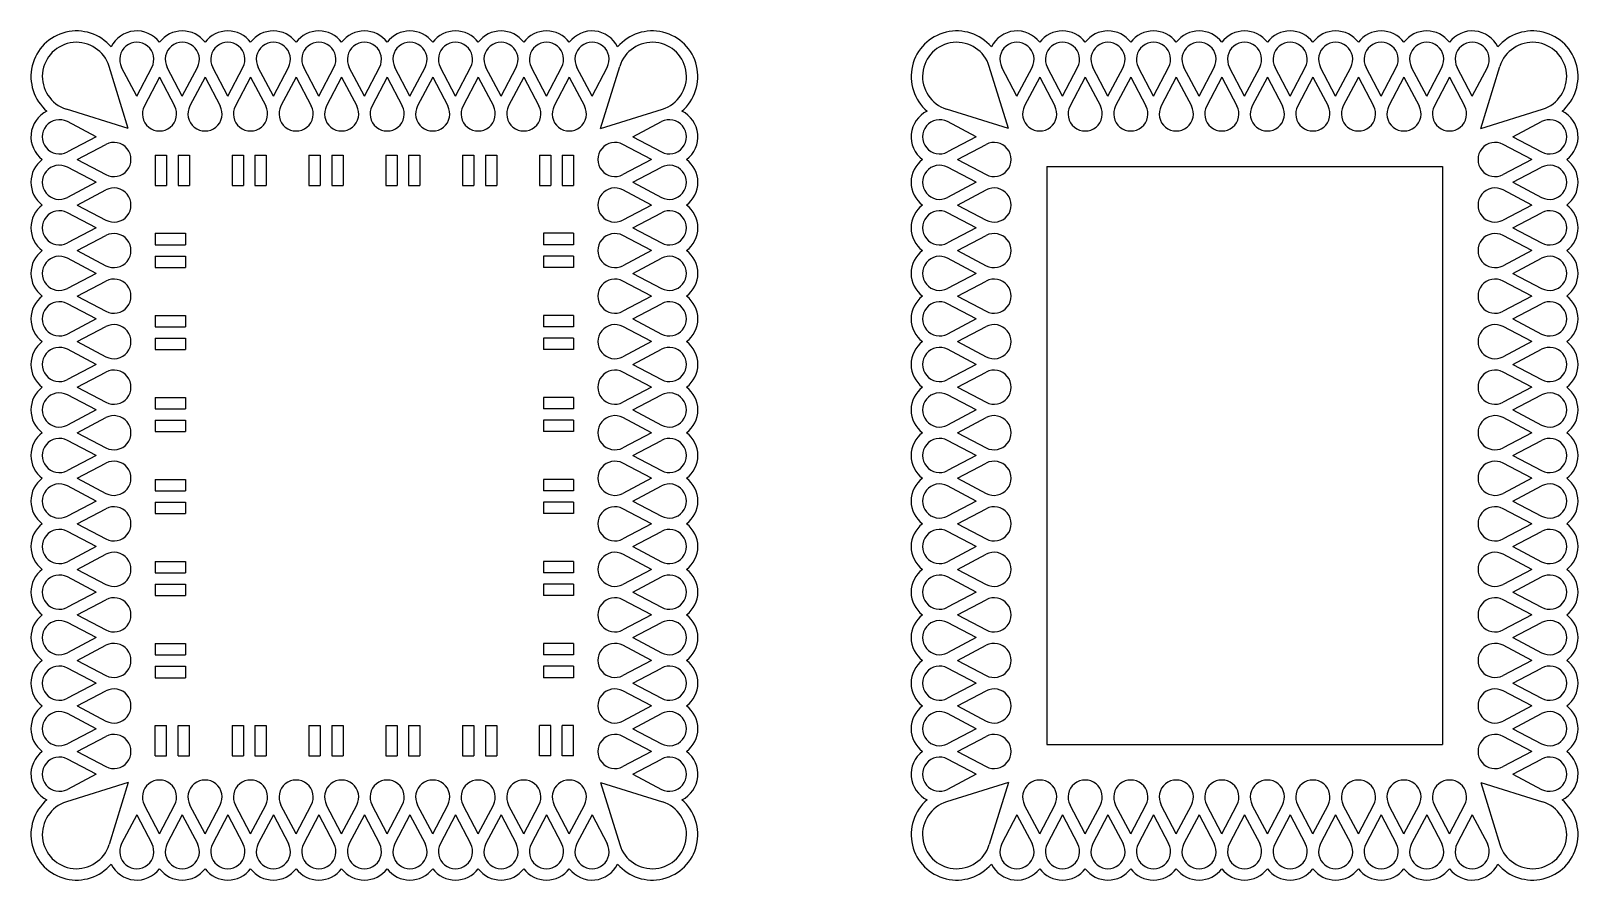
# Model space of a CAD drawing. Extents: x -1143 to -532, y -82 to 235.
# Drawn here: x -1143.1 to -871.3, y 83.5 to 232.7 of the extents above; entities that cross this region are included whole.
import ezdxf

# ---------------------------------------------------------------- set-up
doc = ezdxf.new("R2010")
doc.units = 0
doc.layers.get('0').update_dxf_attribs({"linetype": 'CONTINUOUS'})

msp = doc.modelspace()

# ---------------------------------------------------------------- linework, layer by layer
for p, q in [((-1126.036884, 215.563399), (-1129.418385, 226.454208)), ((-1124.55769, 221.232139), (-1127.212631, 226.278163)), ((-1124.55769, 221.232139), (-1121.902749, 226.278163)), ((-1116.55769, 221.232139), (-1119.212631, 226.278163)), ((-1116.55769, 221.232139), (-1113.902749, 226.278163)), ((-1108.55769, 221.232139), (-1111.212631, 226.278163)), ((-1108.55769, 221.232139), (-1105.902749, 226.278163)), ((-1100.55769, 221.232139), (-1103.212631, 226.278163)), ((-1100.55769, 221.232139), (-1097.902749, 226.278163)), ((-1092.55769, 221.232139), (-1095.212631, 226.278163)), ((-1092.55769, 221.232139), (-1089.902749, 226.278163)), ((-1084.55769, 221.232139), (-1087.212631, 226.278163)), ((-1084.55769, 221.232139), (-1081.902749, 226.278163)), ((-1076.55769, 221.232139), (-1079.212631, 226.278163)), ((-1076.55769, 221.232139), (-1073.902749, 226.278163)), ((-1068.55769, 221.232139), (-1071.212631, 226.278163)), ((-1068.55769, 221.232139), (-1065.902749, 226.278163)), ((-1060.55769, 221.232139), (-1063.212631, 226.278163)), ((-1060.55769, 221.232139), (-1057.902749, 226.278163)), ((-1052.55769, 221.232139), (-1055.212631, 226.278163)), ((-1052.55769, 221.232139), (-1049.902749, 226.278163)), ((-1044.55769, 221.232139), (-1047.212631, 226.278163)), ((-1044.55769, 221.232139), (-1041.902749, 226.278163)), ((-1043.078496, 215.563399), (-1039.696995, 226.454208)), ((-971.384867, 215.563399), (-974.766368, 226.454208)), ((-969.905673, 221.232139), (-972.560615, 226.278163)), ((-969.905673, 221.232139), (-967.250732, 226.278163)), ((-961.905673, 221.232139), (-964.560615, 226.278163)), ((-961.905673, 221.232139), (-959.250732, 226.278163)), ((-953.905673, 221.232139), (-956.560615, 226.278163)), ((-953.905673, 221.232139), (-951.250732, 226.278163)), ((-945.905673, 221.232139), (-948.560615, 226.278163)), ((-945.905673, 221.232139), (-943.250732, 226.278163)), ((-937.905673, 221.232139), (-940.560615, 226.278163)), ((-937.905673, 221.232139), (-935.250732, 226.278163)), ((-929.905673, 221.232139), (-932.560615, 226.278163)), ((-929.905673, 221.232139), (-927.250732, 226.278163)), ((-921.905673, 221.232139), (-924.560615, 226.278163)), ((-921.905673, 221.232139), (-919.250732, 226.278163)), ((-913.905673, 221.232139), (-916.560615, 226.278163)), ((-913.905673, 221.232139), (-911.250732, 226.278163)), ((-905.905673, 221.232139), (-908.560615, 226.278163)), ((-905.905673, 221.232139), (-903.250732, 226.278163)), ((-897.905673, 221.232139), (-900.560615, 226.278163)), ((-897.905673, 221.232139), (-895.250732, 226.278163)), ((-889.905673, 221.232139), (-892.560615, 226.278163)), ((-889.905673, 221.232139), (-887.250732, 226.278163)), ((-888.42648, 215.563399), (-885.044979, 226.454208)), ((-1120.55769, 224.539331), (-1123.212631, 219.493307)), ((-1120.55769, 224.539331), (-1117.902749, 219.493307)), ((-1112.55769, 224.539331), (-1115.212631, 219.493307)), ((-1112.55769, 224.539331), (-1109.902749, 219.493307)), ((-1104.55769, 224.539331), (-1107.212631, 219.493307)), ((-1104.55769, 224.539331), (-1101.902749, 219.493307)), ((-1096.55769, 224.539331), (-1099.212631, 219.493307)), ((-1096.55769, 224.539331), (-1093.902749, 219.493307)), ((-1088.55769, 224.539331), (-1091.212631, 219.493307)), ((-1088.55769, 224.539331), (-1085.902749, 219.493307)), ((-1080.55769, 224.539331), (-1083.212631, 219.493307)), ((-1080.55769, 224.539331), (-1077.902749, 219.493307)), ((-1072.55769, 224.539331), (-1075.212631, 219.493307)), ((-1072.55769, 224.539331), (-1069.902749, 219.493307)), ((-1064.55769, 224.539331), (-1067.212631, 219.493307)), ((-1064.55769, 224.539331), (-1061.902749, 219.493307)), ((-1056.55769, 224.539331), (-1059.212631, 219.493307)), ((-1056.55769, 224.539331), (-1053.902749, 219.493307)), ((-1048.55769, 224.539331), (-1051.212631, 219.493307)), ((-1048.55769, 224.539331), (-1045.902749, 219.493307)), ((-965.905673, 224.539331), (-968.560615, 219.493307)), ((-965.905673, 224.539331), (-963.250732, 219.493307)), ((-957.905673, 224.539331), (-960.560615, 219.493307)), ((-957.905673, 224.539331), (-955.250732, 219.493307)), ((-949.905673, 224.539331), (-952.560615, 219.493307)), ((-949.905673, 224.539331), (-947.250732, 219.493307)), ((-941.905673, 224.539331), (-944.560615, 219.493307)), ((-941.905673, 224.539331), (-939.250732, 219.493307)), ((-933.905673, 224.539331), (-936.560615, 219.493307)), ((-933.905673, 224.539331), (-931.250732, 219.493307)), ((-925.905673, 224.539331), (-928.560615, 219.493307)), ((-925.905673, 224.539331), (-923.250732, 219.493307)), ((-917.905673, 224.539331), (-920.560615, 219.493307)), ((-917.905673, 224.539331), (-915.250732, 219.493307)), ((-909.905673, 224.539331), (-912.560615, 219.493307)), ((-909.905673, 224.539331), (-907.250732, 219.493307)), ((-901.905673, 224.539331), (-904.560615, 219.493307)), ((-901.905673, 224.539331), (-899.250732, 219.493307)), ((-893.905673, 224.539331), (-896.560615, 219.493307)), ((-893.905673, 224.539331), (-891.250732, 219.493307)), ((-1126.036884, 215.563399), (-1136.927693, 218.9449)), ((-1043.078496, 215.563399), (-1032.187687, 218.9449)), ((-971.384867, 215.563399), (-982.275676, 218.9449)), ((-888.42648, 215.563399), (-877.535671, 218.9449)), ((-1131.705624, 214.084206), (-1136.751647, 216.739147)), ((-1037.409756, 214.084206), (-1032.363733, 216.739147)), ((-977.053607, 214.084206), (-982.099631, 216.739147)), ((-882.75774, 214.084206), (-877.711716, 216.739147)), ((-1131.705624, 214.084206), (-1136.751647, 211.429264)), ((-1135.012815, 210.084206), (-1129.966791, 212.739147)), ((-1034.102565, 210.084206), (-1039.148588, 212.739147)), ((-1037.409756, 214.084206), (-1032.363733, 211.429264)), ((-977.053607, 214.084206), (-982.099631, 211.429264)), ((-980.360799, 210.084206), (-975.314775, 212.739147)), ((-879.450548, 210.084206), (-884.496572, 212.739147)), ((-882.75774, 214.084206), (-877.711716, 211.429264)), ((-1135.012815, 210.084206), (-1129.966791, 207.429264)), ((-1121.30769, 210.834256), (-1121.30769, 205.534256)), ((-1121.30769, 210.834256), (-1119.30769, 210.834256)), ((-1119.30769, 210.834256), (-1119.30769, 205.534256)), ((-1117.30769, 210.834256), (-1115.30769, 210.834256)), ((-1117.30769, 210.834256), (-1117.30769, 205.534256)), ((-1115.30769, 210.834256), (-1115.30769, 205.534256)), ((-1107.80769, 210.834256), (-1107.80769, 205.534256)), ((-1107.80769, 210.834256), (-1105.80769, 210.834256)), ((-1105.80769, 210.834256), (-1105.80769, 205.534256)), ((-1103.80769, 210.834256), (-1103.80769, 205.534256)), ((-1103.80769, 210.834256), (-1101.80769, 210.834256)), ((-1101.80769, 210.834256), (-1101.80769, 205.534256)), ((-1094.30769, 210.834256), (-1094.30769, 205.534256)), ((-1094.30769, 210.834256), (-1092.30769, 210.834256)), ((-1092.30769, 210.834256), (-1092.30769, 205.534256)), ((-1090.30769, 210.834256), (-1088.30769, 210.834256)), ((-1090.30769, 210.834256), (-1090.30769, 205.534256)), ((-1088.30769, 210.834256), (-1088.30769, 205.534256)), ((-1080.80769, 210.834256), (-1080.80769, 205.534256)), ((-1080.80769, 210.834256), (-1078.80769, 210.834256)), ((-1078.80769, 210.834256), (-1078.80769, 205.534256)), ((-1076.80769, 210.834256), (-1076.80769, 205.534256)), ((-1076.80769, 210.834256), (-1074.80769, 210.834256)), ((-1074.80769, 210.834256), (-1074.80769, 205.534256)), ((-1067.30769, 210.834256), (-1067.30769, 205.534256)), ((-1067.30769, 210.834256), (-1065.30769, 210.834256)), ((-1065.30769, 210.834256), (-1065.30769, 205.534256)), ((-1063.30769, 210.834256), (-1063.30769, 205.534256)), ((-1063.30769, 210.834256), (-1061.30769, 210.834256)), ((-1061.30769, 210.834256), (-1061.30769, 205.534256)), ((-1053.80769, 210.834256), (-1053.80769, 205.534256)), ((-1053.80769, 210.834256), (-1051.80769, 210.834256)), ((-1051.80769, 210.834256), (-1051.80769, 205.534256)), ((-1049.80769, 210.834256), (-1049.80769, 205.534256)), ((-1049.80769, 210.834256), (-1047.80769, 210.834256)), ((-1047.80769, 210.834256), (-1047.80769, 205.534256)), ((-1034.102565, 210.084206), (-1039.148588, 207.429264)), ((-980.360799, 210.084206), (-975.314775, 207.429264)), ((-879.450548, 210.084206), (-884.496572, 207.429264)), ((-1131.705624, 206.084206), (-1136.751647, 208.739147)), ((-1037.409756, 206.084206), (-1032.363733, 208.739147)), ((-977.053607, 206.084206), (-982.099631, 208.739147)), ((-964.655673, 208.834256), (-895.155673, 208.834256)), ((-964.655673, 208.834256), (-964.655673, 107.334156)), ((-895.155673, 208.834256), (-895.155673, 107.334156)), ((-882.75774, 206.084206), (-877.711716, 208.739147)), ((-1131.705624, 206.084206), (-1136.751647, 203.429264)), ((-1135.012815, 202.084206), (-1129.966791, 204.739147)), ((-1121.30769, 205.534256), (-1119.30769, 205.534256)), ((-1117.30769, 205.534256), (-1115.30769, 205.534256)), ((-1107.80769, 205.534256), (-1105.80769, 205.534256)), ((-1103.80769, 205.534256), (-1101.80769, 205.534256)), ((-1094.30769, 205.534256), (-1092.30769, 205.534256)), ((-1090.30769, 205.534256), (-1088.30769, 205.534256)), ((-1080.80769, 205.534256), (-1078.80769, 205.534256)), ((-1076.80769, 205.534256), (-1074.80769, 205.534256)), ((-1067.30769, 205.534256), (-1065.30769, 205.534256)), ((-1063.30769, 205.534256), (-1061.30769, 205.534256)), ((-1053.80769, 205.534256), (-1051.80769, 205.534256)), ((-1049.80769, 205.534256), (-1047.80769, 205.534256)), ((-1034.102565, 202.084206), (-1039.148588, 204.739147)), ((-1037.409756, 206.084206), (-1032.363733, 203.429264)), ((-977.053607, 206.084206), (-982.099631, 203.429264)), ((-980.360799, 202.084206), (-975.314775, 204.739147)), ((-879.450548, 202.084206), (-884.496572, 204.739147)), ((-882.75774, 206.084206), (-877.711716, 203.429264)), ((-1135.012815, 202.084206), (-1129.966791, 199.429264)), ((-1034.102565, 202.084206), (-1039.148588, 199.429264)), ((-980.360799, 202.084206), (-975.314775, 199.429264)), ((-879.450548, 202.084206), (-884.496572, 199.429264)), ((-1131.705624, 198.084206), (-1136.751647, 200.739147)), ((-1037.409756, 198.084206), (-1032.363733, 200.739147)), ((-977.053607, 198.084206), (-982.099631, 200.739147)), ((-882.75774, 198.084206), (-877.711716, 200.739147)), ((-1131.705624, 198.084206), (-1136.751647, 195.429264)), ((-1135.012815, 194.084206), (-1129.966791, 196.739147)), ((-1121.30769, 197.119956), (-1116.00769, 197.119956)), ((-1121.30769, 197.119956), (-1121.30769, 195.119956)), ((-1116.00769, 197.119956), (-1116.00769, 195.119956)), ((-1047.80769, 197.119956), (-1053.10769, 197.119956)), ((-1053.10769, 197.119956), (-1053.10769, 195.119956)), ((-1047.80769, 197.119956), (-1047.80769, 195.119956)), ((-1034.102565, 194.084206), (-1039.148588, 196.739147)), ((-1037.409756, 198.084206), (-1032.363733, 195.429264)), ((-977.053607, 198.084206), (-982.099631, 195.429264)), ((-980.360799, 194.084206), (-975.314775, 196.739147)), ((-879.450548, 194.084206), (-884.496572, 196.739147)), ((-882.75774, 198.084206), (-877.711716, 195.429264)), ((-1135.012815, 194.084206), (-1129.966791, 191.429264)), ((-1121.30769, 195.119956), (-1116.00769, 195.119956)), ((-1121.30769, 193.119956), (-1116.00769, 193.119956)), ((-1121.30769, 193.119956), (-1121.30769, 191.119956)), ((-1116.00769, 193.119956), (-1116.00769, 191.119956)), ((-1047.80769, 195.119956), (-1053.10769, 195.119956)), ((-1047.80769, 193.119956), (-1053.10769, 193.119956)), ((-1053.10769, 193.119956), (-1053.10769, 191.119956)), ((-1047.80769, 193.119956), (-1047.80769, 191.119956)), ((-1034.102565, 194.084206), (-1039.148588, 191.429264)), ((-980.360799, 194.084206), (-975.314775, 191.429264)), ((-879.450548, 194.084206), (-884.496572, 191.429264)), ((-1131.705624, 190.084206), (-1136.751647, 192.739147)), ((-1121.30769, 191.119956), (-1116.00769, 191.119956)), ((-1047.80769, 191.119956), (-1053.10769, 191.119956)), ((-1037.409756, 190.084206), (-1032.363733, 192.739147)), ((-977.053607, 190.084206), (-982.099631, 192.739147)), ((-882.75774, 190.084206), (-877.711716, 192.739147)), ((-1131.705624, 190.084206), (-1136.751647, 187.429264)), ((-1135.012815, 186.084206), (-1129.966791, 188.739147)), ((-1034.102565, 186.084206), (-1039.148588, 188.739147)), ((-1037.409756, 190.084206), (-1032.363733, 187.429264)), ((-977.053607, 190.084206), (-982.099631, 187.429264)), ((-980.360799, 186.084206), (-975.314775, 188.739147)), ((-879.450548, 186.084206), (-884.496572, 188.739147)), ((-882.75774, 190.084206), (-877.711716, 187.429264)), ((-1135.012815, 186.084206), (-1129.966791, 183.429264)), ((-1034.102565, 186.084206), (-1039.148588, 183.429264)), ((-980.360799, 186.084206), (-975.314775, 183.429264)), ((-879.450548, 186.084206), (-884.496572, 183.429264)), ((-1131.705624, 182.084206), (-1136.751647, 184.739147)), ((-1121.30769, 182.705656), (-1116.00769, 182.705656)), ((-1121.30769, 182.705656), (-1121.30769, 180.705656)), ((-1116.00769, 182.705656), (-1116.00769, 180.705656)), ((-1053.10769, 182.705656), (-1053.10769, 180.705656)), ((-1047.80769, 182.705656), (-1053.10769, 182.705656)), ((-1047.80769, 182.705656), (-1047.80769, 180.705656)), ((-1037.409756, 182.084206), (-1032.363733, 184.739147)), ((-977.053607, 182.084206), (-982.099631, 184.739147)), ((-882.75774, 182.084206), (-877.711716, 184.739147)), ((-1131.705624, 182.084206), (-1136.751647, 179.429264)), ((-1135.012815, 178.084206), (-1129.966791, 180.739147)), ((-1121.30769, 180.705656), (-1116.00769, 180.705656)), ((-1047.80769, 180.705656), (-1053.10769, 180.705656)), ((-1034.102565, 178.084206), (-1039.148588, 180.739147)), ((-1037.409756, 182.084206), (-1032.363733, 179.429264)), ((-977.053607, 182.084206), (-982.099631, 179.429264)), ((-980.360799, 178.084206), (-975.314775, 180.739147)), ((-879.450548, 178.084206), (-884.496572, 180.739147)), ((-882.75774, 182.084206), (-877.711716, 179.429264)), ((-1131.705624, 174.084206), (-1136.751647, 176.739147)), ((-1135.012815, 178.084206), (-1129.966791, 175.429264)), ((-1121.30769, 178.705656), (-1116.00769, 178.705656)), ((-1121.30769, 178.705656), (-1121.30769, 176.705656)), ((-1121.30769, 176.705656), (-1116.00769, 176.705656)), ((-1116.00769, 178.705656), (-1116.00769, 176.705656)), ((-1053.10769, 178.705656), (-1053.10769, 176.705656)), ((-1047.80769, 178.705656), (-1053.10769, 178.705656)), ((-1047.80769, 176.705656), (-1053.10769, 176.705656)), ((-1047.80769, 178.705656), (-1047.80769, 176.705656)), ((-1034.102565, 178.084206), (-1039.148588, 175.429264)), ((-1037.409756, 174.084206), (-1032.363733, 176.739147)), ((-977.053607, 174.084206), (-982.099631, 176.739147)), ((-980.360799, 178.084206), (-975.314775, 175.429264)), ((-879.450548, 178.084206), (-884.496572, 175.429264)), ((-882.75774, 174.084206), (-877.711716, 176.739147)), ((-1131.705624, 174.084206), (-1136.751647, 171.429264)), ((-1037.409756, 174.084206), (-1032.363733, 171.429264)), ((-977.053607, 174.084206), (-982.099631, 171.429264)), ((-882.75774, 174.084206), (-877.711716, 171.429264)), ((-1135.012815, 170.084206), (-1129.966791, 172.739147)), ((-1034.102565, 170.084206), (-1039.148588, 172.739147)), ((-980.360799, 170.084206), (-975.314775, 172.739147)), ((-879.450548, 170.084206), (-884.496572, 172.739147)), ((-1131.705624, 166.084206), (-1136.751647, 168.739147)), ((-1135.012815, 170.084206), (-1129.966791, 167.429264)), ((-1034.102565, 170.084206), (-1039.148588, 167.429264)), ((-1037.409756, 166.084206), (-1032.363733, 168.739147)), ((-977.053607, 166.084206), (-982.099631, 168.739147)), ((-980.360799, 170.084206), (-975.314775, 167.429264)), ((-879.450548, 170.084206), (-884.496572, 167.429264)), ((-882.75774, 166.084206), (-877.711716, 168.739147)), ((-1131.705624, 166.084206), (-1136.751647, 163.429264)), ((-1121.30769, 168.291356), (-1116.00769, 168.291356)), ((-1121.30769, 168.291356), (-1121.30769, 166.291356)), ((-1121.30769, 166.291356), (-1116.00769, 166.291356)), ((-1116.00769, 168.291356), (-1116.00769, 166.291356)), ((-1047.80769, 168.291356), (-1053.10769, 168.291356)), ((-1053.10769, 168.291356), (-1053.10769, 166.291356)), ((-1047.80769, 166.291356), (-1053.10769, 166.291356)), ((-1047.80769, 168.291356), (-1047.80769, 166.291356)), ((-1037.409756, 166.084206), (-1032.363733, 163.429264)), ((-977.053607, 166.084206), (-982.099631, 163.429264)), ((-882.75774, 166.084206), (-877.711716, 163.429264)), ((-1135.012815, 162.084206), (-1129.966791, 164.739147)), ((-1121.30769, 164.291356), (-1116.00769, 164.291356)), ((-1121.30769, 164.291356), (-1121.30769, 162.291356)), ((-1116.00769, 164.291356), (-1116.00769, 162.291356)), ((-1047.80769, 164.291356), (-1053.10769, 164.291356)), ((-1053.10769, 164.291356), (-1053.10769, 162.291356)), ((-1047.80769, 164.291356), (-1047.80769, 162.291356)), ((-1034.102565, 162.084206), (-1039.148588, 164.739147)), ((-980.360799, 162.084206), (-975.314775, 164.739147)), ((-879.450548, 162.084206), (-884.496572, 164.739147)), ((-1131.705624, 158.084206), (-1136.751647, 160.739147)), ((-1135.012815, 162.084206), (-1129.966791, 159.429264)), ((-1121.30769, 162.291356), (-1116.00769, 162.291356)), ((-1047.80769, 162.291356), (-1053.10769, 162.291356)), ((-1034.102565, 162.084206), (-1039.148588, 159.429264)), ((-1037.409756, 158.084206), (-1032.363733, 160.739147)), ((-977.053607, 158.084206), (-982.099631, 160.739147)), ((-980.360799, 162.084206), (-975.314775, 159.429264)), ((-879.450548, 162.084206), (-884.496572, 159.429264)), ((-882.75774, 158.084206), (-877.711716, 160.739147)), ((-1131.705624, 158.084206), (-1136.751647, 155.429264)), ((-1037.409756, 158.084206), (-1032.363733, 155.429264)), ((-977.053607, 158.084206), (-982.099631, 155.429264)), ((-882.75774, 158.084206), (-877.711716, 155.429264)), ((-1135.012815, 154.084206), (-1129.966791, 156.739147)), ((-1034.102565, 154.084206), (-1039.148588, 156.739147)), ((-980.360799, 154.084206), (-975.314775, 156.739147)), ((-879.450548, 154.084206), (-884.496572, 156.739147)), ((-1131.705624, 150.084206), (-1136.751647, 152.739147)), ((-1135.012815, 154.084206), (-1129.966791, 151.429264)), ((-1121.30769, 153.877056), (-1116.00769, 153.877056)), ((-1121.30769, 153.877056), (-1121.30769, 151.877056)), ((-1116.00769, 153.877056), (-1116.00769, 151.877056)), ((-1053.10769, 153.877056), (-1053.10769, 151.877056)), ((-1047.80769, 153.877056), (-1053.10769, 153.877056)), ((-1047.80769, 153.877056), (-1047.80769, 151.877056)), ((-1034.102565, 154.084206), (-1039.148588, 151.429264)), ((-1037.409756, 150.084206), (-1032.363733, 152.739147)), ((-977.053607, 150.084206), (-982.099631, 152.739147)), ((-980.360799, 154.084206), (-975.314775, 151.429264)), ((-879.450548, 154.084206), (-884.496572, 151.429264)), ((-882.75774, 150.084206), (-877.711716, 152.739147)), ((-1131.705624, 150.084206), (-1136.751647, 147.429264)), ((-1121.30769, 151.877056), (-1116.00769, 151.877056)), ((-1121.30769, 149.877056), (-1116.00769, 149.877056)), ((-1121.30769, 149.877056), (-1121.30769, 147.877056)), ((-1116.00769, 149.877056), (-1116.00769, 147.877056)), ((-1047.80769, 151.877056), (-1053.10769, 151.877056)), ((-1053.10769, 149.877056), (-1053.10769, 147.877056)), ((-1047.80769, 149.877056), (-1053.10769, 149.877056)), ((-1047.80769, 149.877056), (-1047.80769, 147.877056)), ((-1037.409756, 150.084206), (-1032.363733, 147.429264)), ((-977.053607, 150.084206), (-982.099631, 147.429264)), ((-882.75774, 150.084206), (-877.711716, 147.429264)), ((-1135.012815, 146.084206), (-1129.966791, 148.739147)), ((-1121.30769, 147.877056), (-1116.00769, 147.877056)), ((-1047.80769, 147.877056), (-1053.10769, 147.877056)), ((-1034.102565, 146.084206), (-1039.148588, 148.739147)), ((-980.360799, 146.084206), (-975.314775, 148.739147)), ((-879.450548, 146.084206), (-884.496572, 148.739147)), ((-1131.705624, 142.084206), (-1136.751647, 144.739147)), ((-1135.012815, 146.084206), (-1129.966791, 143.429264)), ((-1034.102565, 146.084206), (-1039.148588, 143.429264)), ((-1037.409756, 142.084206), (-1032.363733, 144.739147)), ((-977.053607, 142.084206), (-982.099631, 144.739147)), ((-980.360799, 146.084206), (-975.314775, 143.429264)), ((-879.450548, 146.084206), (-884.496572, 143.429264)), ((-882.75774, 142.084206), (-877.711716, 144.739147)), ((-1131.705624, 142.084206), (-1136.751647, 139.429264)), ((-1037.409756, 142.084206), (-1032.363733, 139.429264)), ((-977.053607, 142.084206), (-982.099631, 139.429264)), ((-882.75774, 142.084206), (-877.711716, 139.429264)), ((-1135.012815, 138.084206), (-1129.966791, 140.739147)), ((-1121.30769, 139.462756), (-1116.00769, 139.462756)), ((-1121.30769, 139.462756), (-1121.30769, 137.462756)), ((-1116.00769, 139.462756), (-1116.00769, 137.462756)), ((-1047.80769, 139.462756), (-1053.10769, 139.462756)), ((-1053.10769, 139.462756), (-1053.10769, 137.462756)), ((-1047.80769, 139.462756), (-1047.80769, 137.462756)), ((-1034.102565, 138.084206), (-1039.148588, 140.739147)), ((-980.360799, 138.084206), (-975.314775, 140.739147)), ((-879.450548, 138.084206), (-884.496572, 140.739147)), ((-1131.705624, 134.084206), (-1136.751647, 136.739147)), ((-1135.012815, 138.084206), (-1129.966791, 135.429264)), ((-1121.30769, 137.462756), (-1116.00769, 137.462756)), ((-1047.80769, 137.462756), (-1053.10769, 137.462756)), ((-1034.102565, 138.084206), (-1039.148588, 135.429264)), ((-1037.409756, 134.084206), (-1032.363733, 136.739147)), ((-977.053607, 134.084206), (-982.099631, 136.739147)), ((-980.360799, 138.084206), (-975.314775, 135.429264)), ((-879.450548, 138.084206), (-884.496572, 135.429264)), ((-882.75774, 134.084206), (-877.711716, 136.739147)), ((-1131.705624, 134.084206), (-1136.751647, 131.429264)), ((-1121.30769, 135.462756), (-1116.00769, 135.462756)), ((-1121.30769, 135.462756), (-1121.30769, 133.462756)), ((-1121.30769, 133.462756), (-1116.00769, 133.462756)), ((-1116.00769, 135.462756), (-1116.00769, 133.462756)), ((-1047.80769, 135.462756), (-1053.10769, 135.462756)), ((-1053.10769, 135.462756), (-1053.10769, 133.462756)), ((-1047.80769, 133.462756), (-1053.10769, 133.462756)), ((-1047.80769, 135.462756), (-1047.80769, 133.462756)), ((-1037.409756, 134.084206), (-1032.363733, 131.429264)), ((-977.053607, 134.084206), (-982.099631, 131.429264)), ((-882.75774, 134.084206), (-877.711716, 131.429264)), ((-1135.012815, 130.084206), (-1129.966791, 132.739147)), ((-1034.102565, 130.084206), (-1039.148588, 132.739147)), ((-980.360799, 130.084206), (-975.314775, 132.739147)), ((-879.450548, 130.084206), (-884.496572, 132.739147)), ((-1131.705624, 126.084206), (-1136.751647, 128.739147)), ((-1135.012815, 130.084206), (-1129.966791, 127.429264)), ((-1034.102565, 130.084206), (-1039.148588, 127.429264)), ((-1037.409756, 126.084206), (-1032.363733, 128.739147)), ((-977.053607, 126.084206), (-982.099631, 128.739147)), ((-980.360799, 130.084206), (-975.314775, 127.429264)), ((-879.450548, 130.084206), (-884.496572, 127.429264)), ((-882.75774, 126.084206), (-877.711716, 128.739147)), ((-1131.705624, 126.084206), (-1136.751647, 123.429264)), ((-1121.30769, 125.048456), (-1116.00769, 125.048456)), ((-1121.30769, 125.048456), (-1121.30769, 123.048456)), ((-1116.00769, 125.048456), (-1116.00769, 123.048456)), ((-1053.10769, 125.048456), (-1053.10769, 123.048456)), ((-1047.80769, 125.048456), (-1053.10769, 125.048456)), ((-1047.80769, 125.048456), (-1047.80769, 123.048456)), ((-1037.409756, 126.084206), (-1032.363733, 123.429264)), ((-977.053607, 126.084206), (-982.099631, 123.429264)), ((-882.75774, 126.084206), (-877.711716, 123.429264)), ((-1135.012815, 122.084206), (-1129.966791, 124.739147)), ((-1121.30769, 123.048456), (-1116.00769, 123.048456)), ((-1047.80769, 123.048456), (-1053.10769, 123.048456)), ((-1034.102565, 122.084206), (-1039.148588, 124.739147)), ((-980.360799, 122.084206), (-975.314775, 124.739147)), ((-879.450548, 122.084206), (-884.496572, 124.739147)), ((-1131.705624, 118.084206), (-1136.751647, 120.739147)), ((-1135.012815, 122.084206), (-1129.966791, 119.429264)), ((-1121.30769, 121.048456), (-1116.00769, 121.048456)), ((-1121.30769, 121.048456), (-1121.30769, 119.048456)), ((-1116.00769, 121.048456), (-1116.00769, 119.048456)), ((-1053.10769, 121.048456), (-1053.10769, 119.048456)), ((-1047.80769, 121.048456), (-1053.10769, 121.048456)), ((-1047.80769, 121.048456), (-1047.80769, 119.048456)), ((-1034.102565, 122.084206), (-1039.148588, 119.429264)), ((-1037.409756, 118.084206), (-1032.363733, 120.739147)), ((-977.053607, 118.084206), (-982.099631, 120.739147)), ((-980.360799, 122.084206), (-975.314775, 119.429264)), ((-879.450548, 122.084206), (-884.496572, 119.429264)), ((-882.75774, 118.084206), (-877.711716, 120.739147)), ((-1131.705624, 118.084206), (-1136.751647, 115.429264)), ((-1121.30769, 119.048456), (-1116.00769, 119.048456)), ((-1047.80769, 119.048456), (-1053.10769, 119.048456)), ((-1037.409756, 118.084206), (-1032.363733, 115.429264)), ((-977.053607, 118.084206), (-982.099631, 115.429264)), ((-882.75774, 118.084206), (-877.711716, 115.429264)), ((-1135.012815, 114.084206), (-1129.966791, 116.739147)), ((-1034.102565, 114.084206), (-1039.148588, 116.739147)), ((-980.360799, 114.084206), (-975.314775, 116.739147)), ((-879.450548, 114.084206), (-884.496572, 116.739147)), ((-1131.705624, 110.084206), (-1136.751647, 112.739147)), ((-1135.012815, 114.084206), (-1129.966791, 111.429264)), ((-1034.102565, 114.084206), (-1039.148588, 111.429264)), ((-1037.409756, 110.084206), (-1032.363733, 112.739147)), ((-977.053607, 110.084206), (-982.099631, 112.739147)), ((-980.360799, 114.084206), (-975.314775, 111.429264)), ((-879.450548, 114.084206), (-884.496572, 111.429264)), ((-882.75774, 110.084206), (-877.711716, 112.739147)), ((-1131.705624, 110.084206), (-1136.751647, 107.429264)), ((-1135.012815, 106.084206), (-1129.966791, 108.739147)), ((-1121.30769, 110.634156), (-1119.30769, 110.634156)), ((-1121.30769, 105.334156), (-1121.30769, 110.634156)), ((-1119.30769, 105.334156), (-1119.30769, 110.634156)), ((-1117.30769, 110.634156), (-1115.30769, 110.634156)), ((-1117.30769, 105.334156), (-1117.30769, 110.634156)), ((-1115.30769, 105.334156), (-1115.30769, 110.634156)), ((-1107.80769, 110.634156), (-1107.80769, 105.334156)), ((-1107.80769, 110.634156), (-1105.80769, 110.634156)), ((-1105.80769, 110.634156), (-1105.80769, 105.334156)), ((-1103.80769, 110.634156), (-1101.80769, 110.634156)), ((-1103.80769, 110.634156), (-1103.80769, 105.334156)), ((-1101.80769, 110.634156), (-1101.80769, 105.334156)), ((-1094.30769, 110.634156), (-1094.30769, 105.334156)), ((-1094.30769, 110.634156), (-1092.30769, 110.634156)), ((-1092.30769, 110.634156), (-1092.30769, 105.334156)), ((-1090.30769, 110.634156), (-1090.30769, 105.334156)), ((-1090.30769, 110.634156), (-1088.30769, 110.634156)), ((-1088.30769, 110.634156), (-1088.30769, 105.334156)), ((-1080.80769, 110.634156), (-1080.80769, 105.334156)), ((-1080.80769, 110.634156), (-1078.80769, 110.634156)), ((-1078.80769, 110.634156), (-1078.80769, 105.334156)), ((-1076.80769, 110.634156), (-1076.80769, 105.334156)), ((-1076.80769, 110.634156), (-1074.80769, 110.634156)), ((-1074.80769, 110.634156), (-1074.80769, 105.334156)), ((-1067.30769, 110.634156), (-1067.30769, 105.334156)), ((-1067.30769, 110.634156), (-1065.30769, 110.634156)), ((-1065.30769, 110.634156), (-1065.30769, 105.334156)), ((-1063.30769, 110.634156), (-1063.30769, 105.334156)), ((-1063.30769, 110.634156), (-1061.30769, 110.634156)), ((-1061.30769, 110.634156), (-1061.30769, 105.334156)), ((-1053.80769, 105.334156), (-1053.80769, 110.634156)), ((-1051.80769, 110.634156), (-1053.80769, 110.634156)), ((-1051.80769, 105.334156), (-1051.80769, 110.634156)), ((-1049.80769, 105.334156), (-1049.80769, 110.634156)), ((-1047.80769, 110.634156), (-1049.80769, 110.634156)), ((-1047.80769, 105.334156), (-1047.80769, 110.634156)), ((-1034.102565, 106.084206), (-1039.148588, 108.739147)), ((-1037.409756, 110.084206), (-1032.363733, 107.429264)), ((-977.053607, 110.084206), (-982.099631, 107.429264)), ((-980.360799, 106.084206), (-975.314775, 108.739147)), ((-879.450548, 106.084206), (-884.496572, 108.739147)), ((-882.75774, 110.084206), (-877.711716, 107.429264)), ((-1135.012815, 106.084206), (-1129.966791, 103.429264)), ((-1034.102565, 106.084206), (-1039.148588, 103.429264)), ((-980.360799, 106.084206), (-975.314775, 103.429264)), ((-964.655673, 107.334156), (-895.155673, 107.334156)), ((-879.450548, 106.084206), (-884.496572, 103.429264)), ((-1131.705624, 102.084206), (-1136.751647, 104.739147)), ((-1121.30769, 105.334156), (-1119.30769, 105.334156)), ((-1117.30769, 105.334156), (-1115.30769, 105.334156)), ((-1107.80769, 105.334156), (-1105.80769, 105.334156)), ((-1103.80769, 105.334156), (-1101.80769, 105.334156)), ((-1094.30769, 105.334156), (-1092.30769, 105.334156)), ((-1090.30769, 105.334156), (-1088.30769, 105.334156)), ((-1080.80769, 105.334156), (-1078.80769, 105.334156)), ((-1076.80769, 105.334156), (-1074.80769, 105.334156)), ((-1067.30769, 105.334156), (-1065.30769, 105.334156)), ((-1063.30769, 105.334156), (-1061.30769, 105.334156)), ((-1051.80769, 105.334156), (-1053.80769, 105.334156)), ((-1047.80769, 105.334156), (-1049.80769, 105.334156)), ((-1037.409756, 102.084206), (-1032.363733, 104.739147)), ((-977.053607, 102.084206), (-982.099631, 104.739147)), ((-882.75774, 102.084206), (-877.711716, 104.739147)), ((-1126.036884, 100.605012), (-1136.927693, 97.223511)), ((-1131.705624, 102.084206), (-1136.751647, 99.429264)), ((-1126.036884, 100.605012), (-1129.418385, 89.714203)), ((-1043.078496, 100.605012), (-1039.696995, 89.714203)), ((-1043.078496, 100.605012), (-1032.187687, 97.223511)), ((-1037.409756, 102.084206), (-1032.363733, 99.429264)), ((-971.384867, 100.605012), (-982.275676, 97.223511)), ((-977.053607, 102.084206), (-982.099631, 99.429264)), ((-971.384867, 100.605012), (-974.766368, 89.714203)), ((-888.42648, 100.605012), (-877.535671, 97.223511)), ((-888.42648, 100.605012), (-885.044979, 89.714203)), ((-882.75774, 102.084206), (-877.711716, 99.429264)), ((-1120.55769, 91.62908), (-1123.212631, 96.675104)), ((-1120.55769, 91.62908), (-1117.902749, 96.675104)), ((-1112.55769, 91.62908), (-1115.212631, 96.675104)), ((-1112.55769, 91.62908), (-1109.902749, 96.675104)), ((-1104.55769, 91.62908), (-1107.212631, 96.675104)), ((-1104.55769, 91.62908), (-1101.902749, 96.675104)), ((-1096.55769, 91.62908), (-1099.212631, 96.675104)), ((-1096.55769, 91.62908), (-1093.902749, 96.675104)), ((-1088.55769, 91.62908), (-1091.212631, 96.675104)), ((-1088.55769, 91.62908), (-1085.902749, 96.675104)), ((-1080.55769, 91.62908), (-1083.212631, 96.675104)), ((-1080.55769, 91.62908), (-1077.902749, 96.675104)), ((-1072.55769, 91.62908), (-1075.212631, 96.675104)), ((-1072.55769, 91.62908), (-1069.902749, 96.675104)), ((-1064.55769, 91.62908), (-1067.212631, 96.675104)), ((-1064.55769, 91.62908), (-1061.902749, 96.675104)), ((-1056.55769, 91.62908), (-1059.212631, 96.675104)), ((-1056.55769, 91.62908), (-1053.902749, 96.675104)), ((-1048.55769, 91.62908), (-1051.212631, 96.675104)), ((-1048.55769, 91.62908), (-1045.902749, 96.675104)), ((-965.905673, 91.62908), (-968.560615, 96.675104)), ((-965.905673, 91.62908), (-963.250732, 96.675104)), ((-957.905673, 91.62908), (-960.560615, 96.675104)), ((-957.905673, 91.62908), (-955.250732, 96.675104)), ((-949.905673, 91.62908), (-952.560615, 96.675104)), ((-949.905673, 91.62908), (-947.250732, 96.675104)), ((-941.905673, 91.62908), (-944.560615, 96.675104)), ((-941.905673, 91.62908), (-939.250732, 96.675104)), ((-933.905673, 91.62908), (-936.560615, 96.675104)), ((-933.905673, 91.62908), (-931.250732, 96.675104)), ((-925.905673, 91.62908), (-928.560615, 96.675104)), ((-925.905673, 91.62908), (-923.250732, 96.675104)), ((-917.905673, 91.62908), (-920.560615, 96.675104)), ((-917.905673, 91.62908), (-915.250732, 96.675104)), ((-909.905673, 91.62908), (-912.560615, 96.675104)), ((-909.905673, 91.62908), (-907.250732, 96.675104)), ((-901.905673, 91.62908), (-904.560615, 96.675104)), ((-901.905673, 91.62908), (-899.250732, 96.675104)), ((-893.905673, 91.62908), (-896.560615, 96.675104)), ((-893.905673, 91.62908), (-891.250732, 96.675104)), ((-1124.55769, 94.936272), (-1127.212631, 89.890248)), ((-1124.55769, 94.936272), (-1121.902749, 89.890248)), ((-1116.55769, 94.936272), (-1119.212631, 89.890248)), ((-1116.55769, 94.936272), (-1113.902749, 89.890248)), ((-1108.55769, 94.936272), (-1111.212631, 89.890248)), ((-1108.55769, 94.936272), (-1105.902749, 89.890248)), ((-1100.55769, 94.936272), (-1103.212631, 89.890248)), ((-1100.55769, 94.936272), (-1097.902749, 89.890248)), ((-1092.55769, 94.936272), (-1095.212631, 89.890248)), ((-1092.55769, 94.936272), (-1089.902749, 89.890248)), ((-1084.55769, 94.936272), (-1087.212631, 89.890248)), ((-1084.55769, 94.936272), (-1081.902749, 89.890248)), ((-1076.55769, 94.936272), (-1079.212631, 89.890248)), ((-1076.55769, 94.936272), (-1073.902749, 89.890248)), ((-1068.55769, 94.936272), (-1071.212631, 89.890248)), ((-1068.55769, 94.936272), (-1065.902749, 89.890248)), ((-1060.55769, 94.936272), (-1063.212631, 89.890248)), ((-1060.55769, 94.936272), (-1057.902749, 89.890248)), ((-1052.55769, 94.936272), (-1055.212631, 89.890248)), ((-1052.55769, 94.936272), (-1049.902749, 89.890248)), ((-1044.55769, 94.936272), (-1047.212631, 89.890248)), ((-1044.55769, 94.936272), (-1041.902749, 89.890248)), ((-969.905673, 94.936272), (-972.560615, 89.890248)), ((-969.905673, 94.936272), (-967.250732, 89.890248)), ((-961.905673, 94.936272), (-964.560615, 89.890248)), ((-961.905673, 94.936272), (-959.250732, 89.890248)), ((-953.905673, 94.936272), (-956.560615, 89.890248)), ((-953.905673, 94.936272), (-951.250732, 89.890248)), ((-945.905673, 94.936272), (-948.560615, 89.890248)), ((-945.905673, 94.936272), (-943.250732, 89.890248)), ((-937.905673, 94.936272), (-940.560615, 89.890248)), ((-937.905673, 94.936272), (-935.250732, 89.890248)), ((-929.905673, 94.936272), (-932.560615, 89.890248)), ((-929.905673, 94.936272), (-927.250732, 89.890248)), ((-921.905673, 94.936272), (-924.560615, 89.890248)), ((-921.905673, 94.936272), (-919.250732, 89.890248)), ((-913.905673, 94.936272), (-916.560615, 89.890248)), ((-913.905673, 94.936272), (-911.250732, 89.890248)), ((-905.905673, 94.936272), (-908.560615, 89.890248)), ((-905.905673, 94.936272), (-903.250732, 89.890248)), ((-897.905673, 94.936272), (-900.560615, 89.890248)), ((-897.905673, 94.936272), (-895.250732, 89.890248)), ((-889.905673, 94.936272), (-892.560615, 89.890248)), ((-889.905673, 94.936272), (-887.250732, 89.890248))]:
    msp.add_line(p, q)
for centre, radius, start, end in [((-1135.148532, 224.675048), 8, 40.391499, 229.608501), ((-1124.55769, 227.675048), 5, 36.869898, 154.09941), ((-1116.55769, 227.675048), 5, 36.869898, 143.130102), ((-1108.55769, 227.675048), 5, 36.869898, 143.130102), ((-1100.55769, 227.675048), 5, 36.869898, 143.130102), ((-1092.55769, 227.675048), 5, 36.869898, 143.130102), ((-1084.55769, 227.675048), 5, 36.869898, 143.130102), ((-1076.55769, 227.675048), 5, 36.869898, 143.130102), ((-1068.55769, 227.675048), 5, 36.869898, 143.130102), ((-1060.55769, 227.675048), 5, 36.869898, 143.130102), ((-1052.55769, 227.675048), 5, 36.869898, 143.130102), ((-1044.55769, 227.675048), 5, 25.90059, 143.130102), ((-1033.966848, 224.675048), 8, 310.391499, 139.608501), ((-980.496516, 224.675048), 8, 40.391499, 229.608501), ((-969.905673, 227.675048), 5, 36.869898, 154.09941), ((-961.905673, 227.675048), 5, 36.869898, 143.130102), ((-953.905673, 227.675048), 5, 36.869898, 143.130102), ((-945.905673, 227.675048), 5, 36.869898, 143.130102), ((-937.905673, 227.675048), 5, 36.869898, 143.130102), ((-929.905673, 227.675048), 5, 36.869898, 143.130102), ((-921.905673, 227.675048), 5, 36.869898, 143.130102), ((-913.905673, 227.675048), 5, 36.869898, 143.130102), ((-905.905673, 227.675048), 5, 36.869898, 143.130102), ((-897.905673, 227.675048), 5, 36.869898, 143.130102), ((-889.905673, 227.675048), 5, 25.90059, 143.130102), ((-879.314831, 224.675048), 8, 310.391499, 139.608501), ((-1135.148532, 224.675048), 6, 17.249113, 252.750887), ((-1124.55769, 227.675048), 3, 332.249113, 207.750887), ((-1116.55769, 227.675048), 3, 332.249113, 207.750887), ((-1108.55769, 227.675048), 3, 332.249113, 207.750887), ((-1100.55769, 227.675048), 3, 332.249113, 207.750887), ((-1092.55769, 227.675048), 3, 332.249113, 207.750887), ((-1084.55769, 227.675048), 3, 332.249113, 207.750887), ((-1076.55769, 227.675048), 3, 332.249113, 207.750887), ((-1068.55769, 227.675048), 3, 332.249113, 207.750887), ((-1060.55769, 227.675048), 3, 332.249113, 207.750887), ((-1052.55769, 227.675048), 3, 332.249113, 207.750887), ((-1044.55769, 227.675048), 3, 332.249113, 207.750887), ((-1033.966848, 224.675048), 6, 287.249113, 162.750887), ((-980.496516, 224.675048), 6, 17.249113, 252.750887), ((-969.905673, 227.675048), 3, 332.249113, 207.750887), ((-961.905673, 227.675048), 3, 332.249113, 207.750887), ((-953.905673, 227.675048), 3, 332.249113, 207.750887), ((-945.905673, 227.675048), 3, 332.249113, 207.750887), ((-937.905673, 227.675048), 3, 332.249113, 207.750887), ((-929.905673, 227.675048), 3, 332.249113, 207.750887), ((-921.905673, 227.675048), 3, 332.249113, 207.750887), ((-913.905673, 227.675048), 3, 332.249113, 207.750887), ((-905.905673, 227.675048), 3, 332.249113, 207.750887), ((-897.905673, 227.675048), 3, 332.249113, 207.750887), ((-889.905673, 227.675048), 3, 332.249113, 207.750887), ((-879.314831, 224.675048), 6, 287.249113, 162.750887), ((-1138.148532, 214.084206), 5, 115.90059, 233.130102), ((-1120.55769, 218.096422), 3, 152.249113, 27.750887), ((-1112.55769, 218.096422), 3, 152.249113, 27.750887), ((-1104.55769, 218.096422), 3, 152.249113, 27.750887), ((-1096.55769, 218.096422), 3, 152.249113, 27.750887), ((-1088.55769, 218.096422), 3, 152.249113, 27.750887), ((-1080.55769, 218.096422), 3, 152.249113, 27.750887), ((-1072.55769, 218.096422), 3, 152.249113, 27.750887), ((-1064.55769, 218.096422), 3, 152.249113, 27.750887), ((-1056.55769, 218.096422), 3, 152.249113, 27.750887), ((-1048.55769, 218.096422), 3, 152.249113, 27.750887), ((-1030.966848, 214.084206), 5, 306.869898, 64.09941), ((-983.496516, 214.084206), 5, 115.90059, 233.130102), ((-965.905673, 218.096422), 3, 152.249113, 27.750887), ((-957.905673, 218.096422), 3, 152.249113, 27.750887), ((-949.905673, 218.096422), 3, 152.249113, 27.750887), ((-941.905673, 218.096422), 3, 152.249113, 27.750887), ((-933.905673, 218.096422), 3, 152.249113, 27.750887), ((-925.905673, 218.096422), 3, 152.249113, 27.750887), ((-917.905673, 218.096422), 3, 152.249113, 27.750887), ((-909.905673, 218.096422), 3, 152.249113, 27.750887), ((-901.905673, 218.096422), 3, 152.249113, 27.750887), ((-893.905673, 218.096422), 3, 152.249113, 27.750887), ((-876.314831, 214.084206), 5, 306.869898, 64.09941), ((-1138.148532, 214.084206), 3, 62.249113, 297.750887), ((-1030.966848, 214.084206), 3, 242.249113, 117.750887), ((-983.496516, 214.084206), 3, 62.249113, 297.750887), ((-876.314831, 214.084206), 3, 242.249113, 117.750887), ((-1128.569907, 210.084206), 3, 242.249113, 117.750887), ((-1040.545473, 210.084206), 3, 62.249113, 297.750887), ((-973.91789, 210.084206), 3, 242.249113, 117.750887), ((-885.893457, 210.084206), 3, 62.249113, 297.750887), ((-1138.148532, 206.084206), 5, 126.869898, 233.130102), ((-1030.966848, 206.084206), 5, 306.869898, 53.130102), ((-983.496516, 206.084206), 5, 126.869898, 233.130102), ((-876.314831, 206.084206), 5, 306.869898, 53.130102), ((-1138.148532, 206.084206), 3, 62.249113, 297.750887), ((-1030.966848, 206.084206), 3, 242.249113, 117.750887), ((-983.496516, 206.084206), 3, 62.249113, 297.750887), ((-876.314831, 206.084206), 3, 242.249113, 117.750887), ((-1128.569907, 202.084206), 3, 242.249113, 117.750887), ((-1040.545473, 202.084206), 3, 62.249113, 297.750887), ((-973.91789, 202.084206), 3, 242.249113, 117.750887), ((-885.893457, 202.084206), 3, 62.249113, 297.750887), ((-1138.148532, 198.084206), 5, 126.869898, 233.130102), ((-1030.966848, 198.084206), 5, 306.869898, 53.130102), ((-983.496516, 198.084206), 5, 126.869898, 233.130102), ((-876.314831, 198.084206), 5, 306.869898, 53.130102), ((-1138.148532, 198.084206), 3, 62.249113, 297.750887), ((-1030.966848, 198.084206), 3, 242.249113, 117.750887), ((-983.496516, 198.084206), 3, 62.249113, 297.750887), ((-876.314831, 198.084206), 3, 242.249113, 117.750887), ((-1128.569907, 194.084206), 3, 242.249113, 117.750887), ((-1040.545473, 194.084206), 3, 62.249113, 297.750887), ((-973.91789, 194.084206), 3, 242.249113, 117.750887), ((-885.893457, 194.084206), 3, 62.249113, 297.750887), ((-1138.148532, 190.084206), 5, 126.869898, 233.130102), ((-1138.148532, 190.084206), 3, 62.249113, 297.750887), ((-1030.966848, 190.084206), 3, 242.249113, 117.750887), ((-1030.966848, 190.084206), 5, 306.869898, 53.130102), ((-983.496516, 190.084206), 5, 126.869898, 233.130102), ((-983.496516, 190.084206), 3, 62.249113, 297.750887), ((-876.314831, 190.084206), 3, 242.249113, 117.750887), ((-876.314831, 190.084206), 5, 306.869898, 53.130102), ((-1128.569907, 186.084206), 3, 242.249113, 117.750887), ((-1040.545473, 186.084206), 3, 62.249113, 297.750887), ((-973.91789, 186.084206), 3, 242.249113, 117.750887), ((-885.893457, 186.084206), 3, 62.249113, 297.750887), ((-1138.148532, 182.084206), 5, 126.869898, 233.130102), ((-1138.148532, 182.084206), 3, 62.249113, 297.750887), ((-1030.966848, 182.084206), 3, 242.249113, 117.750887), ((-1030.966848, 182.084206), 5, 306.869898, 53.130102), ((-983.496516, 182.084206), 5, 126.869898, 233.130102), ((-983.496516, 182.084206), 3, 62.249113, 297.750887), ((-876.314831, 182.084206), 3, 242.249113, 117.750887), ((-876.314831, 182.084206), 5, 306.869898, 53.130102), ((-1128.569907, 178.084206), 3, 242.249113, 117.750887), ((-1040.545473, 178.084206), 3, 62.249113, 297.750887), ((-973.91789, 178.084206), 3, 242.249113, 117.750887), ((-885.893457, 178.084206), 3, 62.249113, 297.750887), ((-1138.148532, 174.084206), 5, 126.869898, 233.130102), ((-1138.148532, 174.084206), 3, 62.249113, 297.750887), ((-1030.966848, 174.084206), 3, 242.249113, 117.750887), ((-1030.966848, 174.084206), 5, 306.869898, 53.130102), ((-983.496516, 174.084206), 5, 126.869898, 233.130102), ((-983.496516, 174.084206), 3, 62.249113, 297.750887), ((-876.314831, 174.084206), 3, 242.249113, 117.750887), ((-876.314831, 174.084206), 5, 306.869898, 53.130102), ((-1128.569907, 170.084206), 3, 242.249113, 117.750887), ((-1040.545473, 170.084206), 3, 62.249113, 297.750887), ((-973.91789, 170.084206), 3, 242.249113, 117.750887), ((-885.893457, 170.084206), 3, 62.249113, 297.750887), ((-1138.148532, 166.084206), 5, 126.869898, 233.130102), ((-1138.148532, 166.084206), 3, 62.249113, 297.750887), ((-1030.966848, 166.084206), 3, 242.249113, 117.750887), ((-1030.966848, 166.084206), 5, 306.869898, 53.130102), ((-983.496516, 166.084206), 5, 126.869898, 233.130102), ((-983.496516, 166.084206), 3, 62.249113, 297.750887), ((-876.314831, 166.084206), 3, 242.249113, 117.750887), ((-876.314831, 166.084206), 5, 306.869898, 53.130102), ((-1128.569907, 162.084206), 3, 242.249113, 117.750887), ((-1040.545473, 162.084206), 3, 62.249113, 297.750887), ((-973.91789, 162.084206), 3, 242.249113, 117.750887), ((-885.893457, 162.084206), 3, 62.249113, 297.750887), ((-1138.148532, 158.084206), 5, 126.869898, 233.130102), ((-1138.148532, 158.084206), 3, 62.249113, 297.750887), ((-1030.966848, 158.084206), 3, 242.249113, 117.750887), ((-1030.966848, 158.084206), 5, 306.869898, 53.130102), ((-983.496516, 158.084206), 5, 126.869898, 233.130102), ((-983.496516, 158.084206), 3, 62.249113, 297.750887), ((-876.314831, 158.084206), 3, 242.249113, 117.750887), ((-876.314831, 158.084206), 5, 306.869898, 53.130102), ((-1128.569907, 154.084206), 3, 242.249113, 117.750887), ((-1040.545473, 154.084206), 3, 62.249113, 297.750887), ((-973.91789, 154.084206), 3, 242.249113, 117.750887), ((-885.893457, 154.084206), 3, 62.249113, 297.750887), ((-1138.148532, 150.084206), 5, 126.869898, 233.130102), ((-1138.148532, 150.084206), 3, 62.249113, 297.750887), ((-1030.966848, 150.084206), 3, 242.249113, 117.750887), ((-1030.966848, 150.084206), 5, 306.869898, 53.130102), ((-983.496516, 150.084206), 5, 126.869898, 233.130102), ((-983.496516, 150.084206), 3, 62.249113, 297.750887), ((-876.314831, 150.084206), 3, 242.249113, 117.750887), ((-876.314831, 150.084206), 5, 306.869898, 53.130102), ((-1128.569907, 146.084206), 3, 242.249113, 117.750887), ((-1040.545473, 146.084206), 3, 62.249113, 297.750887), ((-973.91789, 146.084206), 3, 242.249113, 117.750887), ((-885.893457, 146.084206), 3, 62.249113, 297.750887), ((-1138.148532, 142.084206), 5, 126.869898, 233.130102), ((-1138.148532, 142.084206), 3, 62.249113, 297.750887), ((-1030.966848, 142.084206), 3, 242.249113, 117.750887), ((-1030.966848, 142.084206), 5, 306.869898, 53.130102), ((-983.496516, 142.084206), 5, 126.869898, 233.130102), ((-983.496516, 142.084206), 3, 62.249113, 297.750887), ((-876.314831, 142.084206), 3, 242.249113, 117.750887), ((-876.314831, 142.084206), 5, 306.869898, 53.130102), ((-1128.569907, 138.084206), 3, 242.249113, 117.750887), ((-1040.545473, 138.084206), 3, 62.249113, 297.750887), ((-973.91789, 138.084206), 3, 242.249113, 117.750887), ((-885.893457, 138.084206), 3, 62.249113, 297.750887), ((-1138.148532, 134.084206), 5, 126.869898, 233.130102), ((-1138.148532, 134.084206), 3, 62.249113, 297.750887), ((-1030.966848, 134.084206), 3, 242.249113, 117.750887), ((-1030.966848, 134.084206), 5, 306.869898, 53.130102), ((-983.496516, 134.084206), 5, 126.869898, 233.130102), ((-983.496516, 134.084206), 3, 62.249113, 297.750887), ((-876.314831, 134.084206), 3, 242.249113, 117.750887), ((-876.314831, 134.084206), 5, 306.869898, 53.130102), ((-1128.569907, 130.084206), 3, 242.249113, 117.750887), ((-1040.545473, 130.084206), 3, 62.249113, 297.750887), ((-973.91789, 130.084206), 3, 242.249113, 117.750887), ((-885.893457, 130.084206), 3, 62.249113, 297.750887), ((-1138.148532, 126.084206), 5, 126.869898, 233.130102), ((-1138.148532, 126.084206), 3, 62.249113, 297.750887), ((-1030.966848, 126.084206), 3, 242.249113, 117.750887), ((-1030.966848, 126.084206), 5, 306.869898, 53.130102), ((-983.496516, 126.084206), 5, 126.869898, 233.130102), ((-983.496516, 126.084206), 3, 62.249113, 297.750887), ((-876.314831, 126.084206), 3, 242.249113, 117.750887), ((-876.314831, 126.084206), 5, 306.869898, 53.130102), ((-1128.569907, 122.084206), 3, 242.249113, 117.750887), ((-1040.545473, 122.084206), 3, 62.249113, 297.750887), ((-973.91789, 122.084206), 3, 242.249113, 117.750887), ((-885.893457, 122.084206), 3, 62.249113, 297.750887), ((-1138.148532, 118.084206), 5, 126.869898, 233.130102), ((-1138.148532, 118.084206), 3, 62.249113, 297.750887), ((-1030.966848, 118.084206), 3, 242.249113, 117.750887), ((-1030.966848, 118.084206), 5, 306.869898, 53.130102), ((-983.496516, 118.084206), 5, 126.869898, 233.130102), ((-983.496516, 118.084206), 3, 62.249113, 297.750887), ((-876.314831, 118.084206), 3, 242.249113, 117.750887), ((-876.314831, 118.084206), 5, 306.869898, 53.130102), ((-1128.569907, 114.084206), 3, 242.249113, 117.750887), ((-1040.545473, 114.084206), 3, 62.249113, 297.750887), ((-973.91789, 114.084206), 3, 242.249113, 117.750887), ((-885.893457, 114.084206), 3, 62.249113, 297.750887), ((-1138.148532, 110.084206), 5, 126.869898, 233.130102), ((-1138.148532, 110.084206), 3, 62.249113, 297.750887), ((-1030.966848, 110.084206), 3, 242.249113, 117.750887), ((-1030.966848, 110.084206), 5, 306.869898, 53.130102), ((-983.496516, 110.084206), 5, 126.869898, 233.130102), ((-983.496516, 110.084206), 3, 62.249113, 297.750887), ((-876.314831, 110.084206), 3, 242.249113, 117.750887), ((-876.314831, 110.084206), 5, 306.869898, 53.130102), ((-1128.569907, 106.084206), 3, 242.249113, 117.750887), ((-1040.545473, 106.084206), 3, 62.249113, 297.750887), ((-973.91789, 106.084206), 3, 242.249113, 117.750887), ((-885.893457, 106.084206), 3, 62.249113, 297.750887), ((-1138.148532, 102.084206), 5, 126.869898, 244.09941), ((-1030.966848, 102.084206), 5, 295.90059, 53.130102), ((-983.496516, 102.084206), 5, 126.869898, 244.09941), ((-876.314831, 102.084206), 5, 295.90059, 53.130102), ((-1138.148532, 102.084206), 3, 62.249113, 297.750887), ((-1030.966848, 102.084206), 3, 242.249113, 117.750887), ((-983.496516, 102.084206), 3, 62.249113, 297.750887), ((-876.314831, 102.084206), 3, 242.249113, 117.750887), ((-1120.55769, 98.071989), 3, 332.249113, 207.750887), ((-1112.55769, 98.071989), 3, 332.249113, 207.750887), ((-1104.55769, 98.071989), 3, 332.249113, 207.750887), ((-1096.55769, 98.071989), 3, 332.249113, 207.750887), ((-1088.55769, 98.071989), 3, 332.249113, 207.750887), ((-1080.55769, 98.071989), 3, 332.249113, 207.750887), ((-1072.55769, 98.071989), 3, 332.249113, 207.750887), ((-1064.55769, 98.071989), 3, 332.249113, 207.750887), ((-1056.55769, 98.071989), 3, 332.249113, 207.750887), ((-1048.55769, 98.071989), 3, 332.249113, 207.750887), ((-965.905673, 98.071989), 3, 332.249113, 207.750887), ((-957.905673, 98.071989), 3, 332.249113, 207.750887), ((-949.905673, 98.071989), 3, 332.249113, 207.750887), ((-941.905673, 98.071989), 3, 332.249113, 207.750887), ((-933.905673, 98.071989), 3, 332.249113, 207.750887), ((-925.905673, 98.071989), 3, 332.249113, 207.750887), ((-917.905673, 98.071989), 3, 332.249113, 207.750887), ((-909.905673, 98.071989), 3, 332.249113, 207.750887), ((-901.905673, 98.071989), 3, 332.249113, 207.750887), ((-893.905673, 98.071989), 3, 332.249113, 207.750887), ((-1135.148532, 91.493363), 8, 130.391499, 319.608501), ((-1135.148532, 91.493363), 6, 107.249113, 342.750887), ((-1033.966848, 91.493363), 8, 220.391499, 49.608501), ((-1033.966848, 91.493363), 6, 197.249113, 72.750887), ((-980.496516, 91.493363), 8, 130.391499, 319.608501), ((-980.496516, 91.493363), 6, 107.249113, 342.750887), ((-879.314831, 91.493363), 8, 220.391499, 49.608501), ((-879.314831, 91.493363), 6, 197.249113, 72.750887), ((-1124.55769, 88.493363), 3, 152.249113, 27.750887), ((-1116.55769, 88.493363), 3, 152.249113, 27.750887), ((-1108.55769, 88.493363), 3, 152.249113, 27.750887), ((-1100.55769, 88.493363), 3, 152.249113, 27.750887), ((-1092.55769, 88.493363), 3, 152.249113, 27.750887), ((-1084.55769, 88.493363), 3, 152.249113, 27.750887), ((-1076.55769, 88.493363), 3, 152.249113, 27.750887), ((-1068.55769, 88.493363), 3, 152.249113, 27.750887), ((-1060.55769, 88.493363), 3, 152.249113, 27.750887), ((-1052.55769, 88.493363), 3, 152.249113, 27.750887), ((-1044.55769, 88.493363), 3, 152.249113, 27.750887), ((-969.905673, 88.493363), 3, 152.249113, 27.750887), ((-961.905673, 88.493363), 3, 152.249113, 27.750887), ((-953.905673, 88.493363), 3, 152.249113, 27.750887), ((-945.905673, 88.493363), 3, 152.249113, 27.750887), ((-937.905673, 88.493363), 3, 152.249113, 27.750887), ((-929.905673, 88.493363), 3, 152.249113, 27.750887), ((-921.905673, 88.493363), 3, 152.249113, 27.750887), ((-913.905673, 88.493363), 3, 152.249113, 27.750887), ((-905.905673, 88.493363), 3, 152.249113, 27.750887), ((-897.905673, 88.493363), 3, 152.249113, 27.750887), ((-889.905673, 88.493363), 3, 152.249113, 27.750887), ((-1124.55769, 88.493363), 5, 205.90059, 323.130102), ((-1116.55769, 88.493363), 5, 216.869898, 323.130102), ((-1108.55769, 88.493363), 5, 216.869898, 323.130102), ((-1100.55769, 88.493363), 5, 216.869898, 323.130102), ((-1092.55769, 88.493363), 5, 216.869898, 323.130102), ((-1084.55769, 88.493363), 5, 216.869898, 323.130102), ((-1076.55769, 88.493363), 5, 216.869898, 323.130102), ((-1068.55769, 88.493363), 5, 216.869898, 323.130102), ((-1060.55769, 88.493363), 5, 216.869898, 323.130102), ((-1052.55769, 88.493363), 5, 216.869898, 323.130102), ((-1044.55769, 88.493363), 5, 216.869898, 334.09941), ((-969.905673, 88.493363), 5, 205.90059, 323.130102), ((-961.905673, 88.493363), 5, 216.869898, 323.130102), ((-953.905673, 88.493363), 5, 216.869898, 323.130102), ((-945.905673, 88.493363), 5, 216.869898, 323.130102), ((-937.905673, 88.493363), 5, 216.869898, 323.130102), ((-929.905673, 88.493363), 5, 216.869898, 323.130102), ((-921.905673, 88.493363), 5, 216.869898, 323.130102), ((-913.905673, 88.493363), 5, 216.869898, 323.130102), ((-905.905673, 88.493363), 5, 216.869898, 323.130102), ((-897.905673, 88.493363), 5, 216.869898, 323.130102), ((-889.905673, 88.493363), 5, 216.869898, 334.09941)]:
    msp.add_arc(centre, radius, start, end)

doc.saveas('drawing.dxf')
